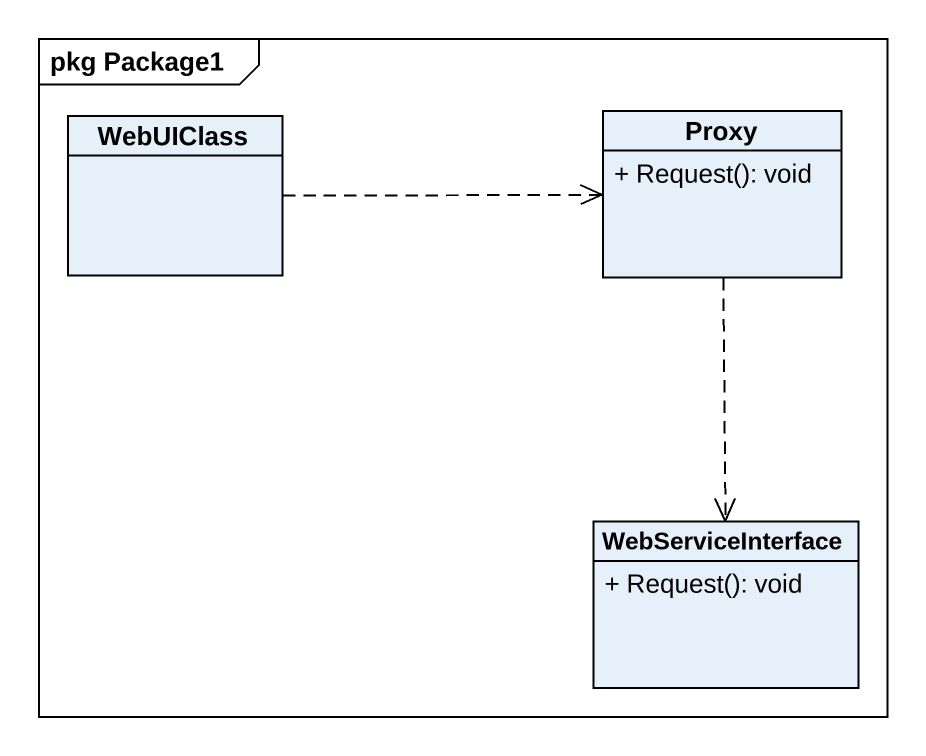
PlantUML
@startuml
mainframe pkg Package1
hide circle
hide empty members
skinparam classAttributeIconSize 0
class WebUIClass
class Proxy {
  + Request(): void
}
class WebServiceInterface {
  + Request(): void
}
WebUIClass .right.> Proxy
Proxy ..> WebServiceInterface
@enduml
